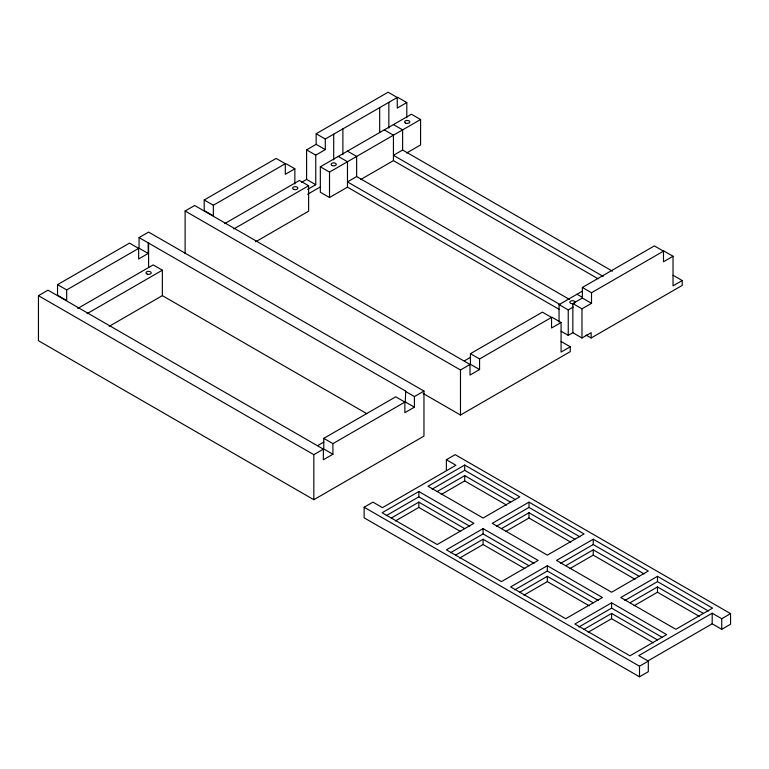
<?xml version="1.0" encoding="UTF-8"?>
<svg xmlns="http://www.w3.org/2000/svg" width="769" height="769" viewBox="0 0 769 769"><rect width="100%" height="100%" fill="white"/><g stroke="black" fill="none" stroke-linecap="round" stroke-linejoin="round"><path stroke-width="1.15" d="M397.256 97.48L325.297 139.026L325.297 149.619L315.751 155.136L315.751 184.704L306.61 179.427L306.61 149.859L316.155 144.341L316.155 133.748L388.114 92.203L397.256 97.48L397.256 108.073L406.801 102.565L406.801 117.724M38.45 295.681L47.995 290.163L323.365 449.144L323.365 459.747L332.91 454.239L332.91 443.636L404.869 402.091L404.869 412.684L414.414 407.176L414.414 396.573L423.959 391.065L423.959 436.11L313.819 499.706L38.45 340.725L38.45 295.681L313.819 454.662L323.365 449.144M138.641 248.387L66.682 289.932L66.682 300.535L57.54 295.258L57.54 284.655L129.5 243.11L138.641 248.387L138.641 258.98L148.186 253.472L148.186 242.869L139.054 237.592L139.054 248.195L148.186 253.472M139.054 237.592L148.6 232.084L423.959 391.065M185.118 253.674L185.118 211.004L194.663 205.486L470.022 364.468L470.022 375.07L479.568 369.562L479.568 358.96L551.536 317.414L551.536 328.007L561.082 322.499L561.082 352.067L570.262 346.771L570.262 351.644L460.477 415.029L423.075 393.43M285.309 163.71L213.349 205.256L213.349 215.858L204.208 210.581L204.208 199.978L276.167 158.433L285.309 163.71L285.309 174.303L294.854 168.796L294.854 183.954M148.186 242.869L405.676 391.065L405.273 401.899L414.414 407.176M559.361 309.494L347.473 187.165L329.517 197.527L320.337 192.231L320.337 166.796L411.396 114.225L420.576 119.522L420.576 144.957L406.609 153.021M77.736 308.456L153.185 264.901L162.365 270.198L162.365 295.632L366.986 413.77M224.615 223.654L299.449 180.455L308.619 185.752L308.619 211.187L255.616 241.793M301.506 182.368L306.61 179.427M320.337 166.796L329.517 172.093L420.576 119.522M87.012 313.694L162.365 270.198M233.795 228.96L308.619 185.752M307.59 189.414L315.751 184.704M307.571 194.297L320.635 186.761M569.579 299.497L356.643 176.562L347.473 181.869L560.399 304.793M612.432 271.159L402.62 150.022L393.44 155.319L603.252 276.456M360.738 179.504L393.44 160.625L598.061 278.762M109.179 326.344L162.365 295.632M591.15 337.985L591.15 332.689L581.97 337.985L572.838 332.708L572.838 303.563L582.383 298.045L582.383 287.452L654.342 245.907L663.484 251.175L663.484 261.777L673.029 256.269L673.029 285.837L682.209 280.541L682.209 285.414L591.15 337.985L586.074 335.053M332.91 454.239L323.768 448.961L323.768 438.359L395.727 396.814L404.869 402.091M479.568 369.562L470.436 364.285L470.436 353.682L542.395 312.137L551.536 317.414M559.063 321.961L559.063 304.62L582.114 291.307M317.597 445.636L323.787 442.06M464.38 360.882L470.618 357.287M582.383 287.452L591.515 292.729L663.484 251.175M185.118 211.004L460.477 369.985L470.022 364.468M559.063 304.62L568.243 309.917L573.232 307.042M572.838 303.563L581.97 308.84L591.515 303.322L591.515 292.729M561.101 331.237L568.243 335.351L573.232 332.477M648.065 660.831L712.19 623.803L721.735 629.321L730.55 624.236L730.55 613.633L721.735 618.718L712.19 613.21L638.76 655.601L648.305 661.119L648.305 671.712L639.5 676.797L364.131 517.825L364.131 507.223L372.946 502.138L382.491 507.646L455.921 465.255L446.376 459.737L446.376 470.34M446.376 459.737L455.181 454.652L730.55 613.633M418.836 491.535L382.126 512.731L437.196 544.529L473.906 523.333L418.836 491.535L418.836 496.832L469.753 526.236M464.726 465.043L428.016 486.239L483.086 518.037L519.806 496.832L464.726 465.043L464.726 470.34L515.643 499.735M386.201 515.682L418.836 496.832M432.091 489.18L464.726 470.34M391.296 518.037L418.836 502.138L464.726 528.63M437.196 491.535L464.726 475.636L510.626 502.138M395.381 520.978L418.836 507.434L460.65 531.571M441.271 494.477L464.726 480.933L506.55 505.079M483.086 528.63L446.376 549.825L501.446 581.624L538.165 560.428L483.086 528.63L483.086 533.926L534.003 563.331M528.985 502.138L492.266 523.333L547.336 555.131L584.056 533.926L528.985 502.138L528.985 507.434L579.903 536.829M450.451 552.776L483.086 533.926M496.351 526.275L528.985 507.434M455.556 555.131L483.086 539.232L528.985 565.724M501.446 528.63L528.985 512.731L574.876 539.232M459.631 558.073L483.086 544.529L524.9 568.676M505.521 531.571L528.985 518.037L570.8 542.174M547.336 565.724L510.626 586.92L565.696 618.718L602.415 597.523L547.336 565.724L547.336 571.031L598.253 600.426M593.235 539.232L556.516 560.428L611.595 592.226L648.305 571.031L593.235 539.232L593.235 544.529L644.153 573.924M514.701 589.871L547.336 571.031M560.601 563.369L593.235 544.529M519.806 592.226L547.336 576.327L593.235 602.819M565.696 565.724L593.235 549.825L639.126 576.327M523.881 595.168L547.336 581.624L589.16 605.77M569.781 568.676L593.235 555.131L635.05 579.268M611.595 602.819L574.876 624.024L629.946 655.813L666.665 634.617L611.595 602.819L611.595 608.125L662.513 637.52M657.485 576.327L620.775 597.523L675.845 629.321L712.555 608.125L657.485 576.327L657.485 581.624L708.403 611.019M578.961 626.966L611.595 608.125M624.851 600.464L657.485 581.624M584.056 629.321L611.595 613.422L657.485 639.914M629.946 602.819L657.485 586.92L703.385 613.422M588.131 632.262L611.595 618.718L653.41 642.865M634.031 605.77L657.485 592.226L699.3 616.363M364.131 507.223L639.5 666.204L648.305 661.119M397.66 97.288L406.801 102.565M663.887 250.992L673.029 256.269M673.067 275.264L682.209 280.541M393.44 124.588L402.62 129.884L402.62 150.022M384.26 129.884L393.44 135.181L393.44 160.625M347.473 151.128L356.643 156.424L356.643 176.562M316.155 133.748L325.297 139.026M338.293 156.424L347.473 161.73L347.473 187.165M577.019 294.258L582.114 297.199M316.155 144.341L325.297 149.619M582.383 298.045L591.515 303.322M306.61 149.859L315.751 155.136M285.712 163.518L294.854 168.796M551.94 317.222L561.082 322.499M561.12 341.494L570.262 346.771M204.208 199.978L213.349 205.256M470.436 353.682L479.568 358.96M405.273 391.296L414.414 396.573M57.54 284.655L66.682 289.932M323.768 438.359L332.91 443.636M721.735 618.718L721.735 629.321M712.19 613.21L712.19 623.803M657.485 586.92L657.485 592.226M639.5 666.204L639.5 676.797M611.595 613.422L611.595 618.718M593.235 549.825L593.235 555.131M581.97 308.84L581.97 337.985M568.243 309.917L568.243 335.351M547.336 576.327L547.336 581.624M528.985 512.731L528.985 518.037M483.086 539.232L483.086 544.529M464.726 475.636L464.726 480.933M460.477 369.985L460.477 415.029M418.836 502.138L418.836 507.434M388.854 102.325L388.854 128.048M379.675 107.631L379.675 132.181M342.878 128.875L342.878 154.588M333.698 134.171L333.698 159.885M329.517 172.093L329.517 197.527M313.819 454.662L313.819 499.706M148.6 242.639L148.6 267.535M573.097 303.649A2.595 1.5 0 0 1 569.839 302.073A2.595 1.5 0 0 1 573.52 300.842A2.595 1.5 0 0 1 574.26 303.265M147.302 274.149A2.595 1.5 0 0 0 151.195 272.841A2.595 1.5 0 0 0 147.302 271.544A2.595 1.5 0 0 0 147.302 274.149M293.96 189.472A2.595 1.5 0 0 0 297.853 188.174A2.595 1.5 0 0 0 293.96 186.867A2.595 1.5 0 0 0 293.96 189.472M332.4 165.671A2.595 1.5 0 0 0 336.293 164.374A2.595 1.5 0 0 0 332.4 163.076A2.595 1.5 0 0 0 332.4 165.671M405.369 123.002A2.595 1.5 0 0 0 409.714 122.329A2.595 1.5 0 0 0 406.532 120.493A2.595 1.5 0 0 0 405.369 123.002"/></g></svg>
